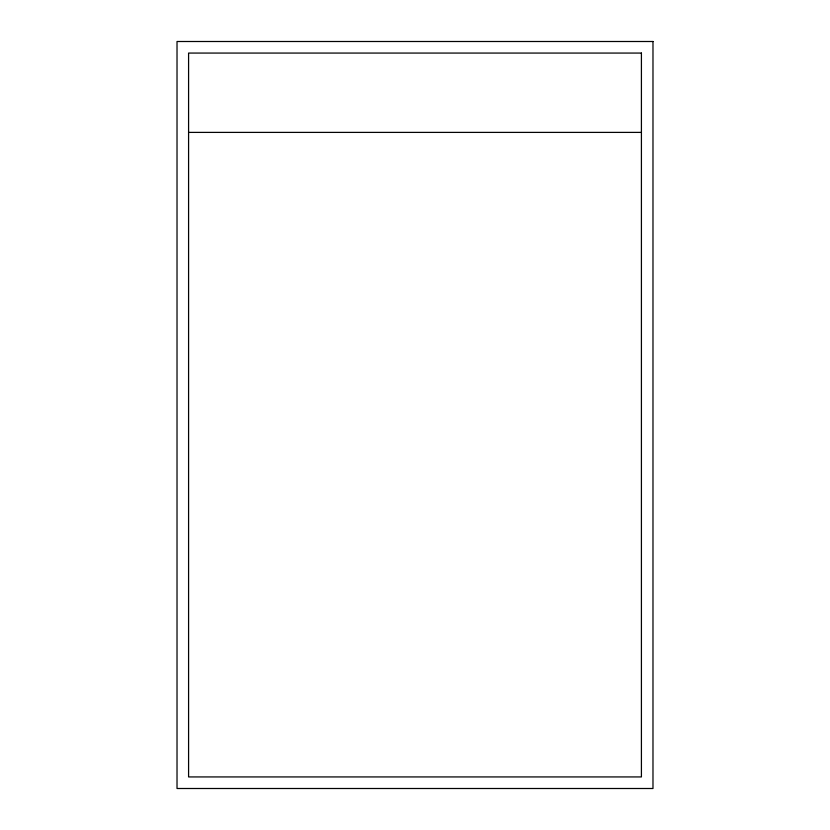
<?xml version="1.0" encoding="UTF-8"?>
<svg xmlns="http://www.w3.org/2000/svg" width="830" height="830" viewBox="0 0 830 830"><rect width="100%" height="100%" fill="white"/><g stroke="black" fill="none" stroke-linecap="round" stroke-linejoin="round"><path stroke-width="1.25" d="M188.586 132.395L641.414 132.395M652.982 41.5L177.018 41.5L177.018 788.5L652.982 788.5L652.982 41.5M641.414 53.068L188.586 53.068L188.586 776.932L641.414 776.932L641.414 53.068"/></g></svg>
